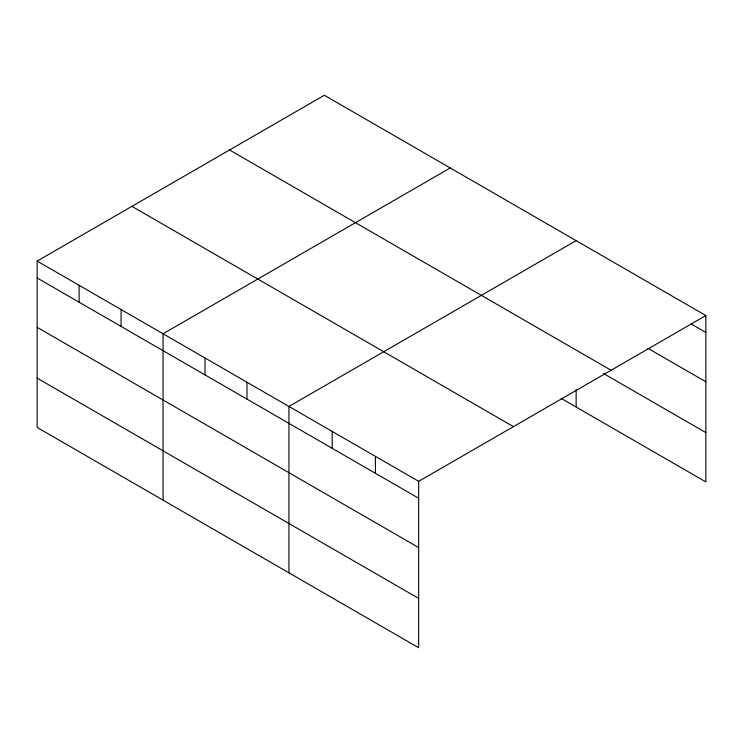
<?xml version="1.0" encoding="UTF-8"?>
<svg xmlns="http://www.w3.org/2000/svg" width="743" height="743" viewBox="0 0 743 743"><rect width="100%" height="100%" fill="white"/><g stroke="black" fill="none" stroke-linecap="round" stroke-linejoin="round"><path stroke-width="1.11" d="M561.151 398.378L705.85 481.919L705.85 315.543L324.338 95.271L37.15 261.081L37.15 427.457L418.662 647.729L418.662 481.343L37.15 261.081M450.239 167.964L163.051 333.765L163.051 500.15M576.141 240.648L288.943 406.458L288.943 572.834M418.662 481.343L705.85 315.543M691.111 323.929L705.85 332.437M647.868 348.291L705.85 381.772M229.568 149.993L611.08 370.255M603.65 373.59L705.85 432.593M131.92 206.368L513.432 426.631M37.15 277.984L418.662 498.247M37.15 327.31L418.662 547.572M37.15 378.131L418.662 598.394M576.141 389.824L576.141 407.025M375.419 456.378L375.419 473.282M332.186 431.423L332.186 448.317M246.982 382.227L246.982 399.13M205.012 357.996L205.012 374.899M121.081 309.543L121.081 326.437M79.12 285.312L79.12 302.215"/></g></svg>
